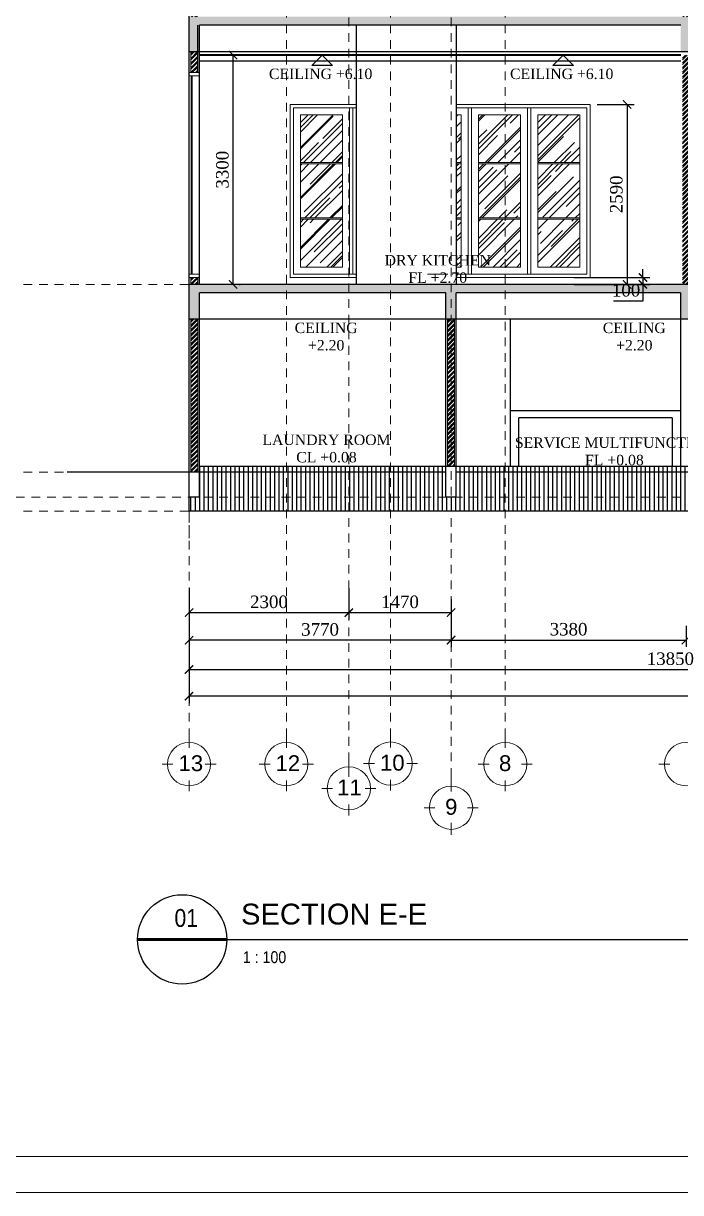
# Model space of a CAD drawing. Header units: millimetres. Extents: x -9564 to 494436, y -140371 to 4257.
# Drawn here: x 439.18 to 448.64, y 101.31 to 118.13 of the extents above; entities that cross this region are included whole.
import ezdxf
from ezdxf.enums import TextEntityAlignment as Align

# ---------------------------------------------------------------- set-up
doc = ezdxf.new("R2010")
doc.units = ezdxf.units.MM
doc.header["$MEASUREMENT"] = 0
for name, pattern in [('DASHED2', [0.375, 0.25, -0.125]), ('HIDDEN2', [0.1875, 0.125, -0.0625]), ('SLD-Solid', [0])]:
    doc.linetypes.add(name, pattern=pattern)
doc.layers.get('DEFPOINTS').update_dxf_attribs({"lineweight": 18})
for name, color, linetype, lineweight in [('09-Arsiran', 8, 'Continuous', 5), ('8', 8, 'Continuous', 5), ('AS', 8, 'HIDDEN2', 5), ('DIM', 1, 'Continuous', 5), ('DINDING', 1, 'Continuous', 20), ('DOOR OPENING', 4, 'SLD-Solid', 5), ('LEGEND', 1, 'DASHED2', 50), ('XR-KOP A3_MOZART$0$A-TXTKOP', 3, 'Continuous', 5), ('XR-KOP A3_MOZART$0$KOP-A1$0$A-GRSKOP', 1, 'Continuous', 5)]:
    doc.layers.add(name, color=color, linetype=linetype, lineweight=lineweight)
for name, color, linetype in [('garis tipis', 251, 'Continuous'), ('NOT', 1, 'Continuous'), ('TEXT', 4, 'Continuous')]:
    doc.layers.add(name, color=color, linetype=linetype)
doc.styles.add('HAND', font='ROMAND.SHX', dxfattribs={"width": 0.8, "height": 250})
doc.styles.add('NOTEXT1', font='arial.ttf')
doc.styles.add('NOTEXT2', font='arial.ttf')
doc.styles.add('NOTEXT4', font='arial.ttf')
doc.styles.get("Standard").update_dxf_attribs({"font": 'arial.ttf'})
doc.styles.add('style1', font='times.ttf', dxfattribs={"height": 0.15})
doc.styles.add('style2', font='times.ttf', dxfattribs={"height": 0.18})
doc.styles.add('XR-KOP A3_MOZART$0$ROMAND', font='romand.shx', dxfattribs={"height": 2, "bigfont": 'bigfont.shx'})
doc.dimstyles.new('ISO-25', dxfattribs={"dimtxt": 0.18, "dimasz": 0.12, "dimexe": 0.1, "dimexo": 0.1, "dimgap": 0.0625, "dimtad": 1, "dimtoh": 1, "dimdec": 0, "dimlfac": 1000, "dimtxsty": 'style2', "dimblk": 'ARCHTICK', "dimcen": 0.15, "dimclrd": 1, "dimclre": 1, "dimclrt": 4, "dimadec": 0, "dimazin": 0, "dimtfac": 1, "dimtdec": 0, "dimtmove": 0, "dimatfit": 3, "dimldrblk": 'OBLIQUE', "dimfxl": 1, "dimarcsym": 0})
pattern_1 = [(45, (-194.23794, -143.53514), (0.21552615, 0.57473639), [3.81, -0.508, 1.27, -0.254]), (45, (-194.08887, -143.20647), (-0.41847994, 0.05926969), [0.762, -0.08382, 1.524, -0.1905]), (45, (-194.3008, -143.29268), (0.813611205, 1.05428207), [2.032, -0.3556, 1.016, -0.254])]

# ---------------------------------------------------------------- blocks, each defined once
blk = doc.blocks.new('hsdh')
at = {"layer": 'XR-KOP A3_MOZART$0$KOP-A1$0$A-GRSKOP', "color": 0, "linetype": 'Continuous', "lineweight": 5}
blk.add_lwpolyline([(145480, 82601), (107945, 82601), (107945, 56197), (145480, 56197)], close=True, dxfattribs=at)
at = {"layer": 'XR-KOP A3_MOZART$0$KOP-A1$0$A-GRSKOP', "color": 5, "linetype": 'Continuous', "lineweight": 5}
blk.add_lwpolyline([(145017, 82138), (108409, 82138), (108409, 56660), (145017, 56660)], close=True, dxfattribs=at)
blk = doc.blocks.new('_ArchTick')
at = {"color": 0, "linetype": 'ByBlock', "const_width": 0.15}
blk.add_lwpolyline([(-0.5, -0.5), (0.5, 0.5)], dxfattribs=at)
blk = doc.blocks.new('*D242')
at = {"color": 1, "lineweight": -2, "transparency": 16777216}
for p, q in [((664.718, 152.231), (664.718, 151.779)), ((667.018, 152.231), (667.018, 151.779)), ((664.718, 151.879), (667.018, 151.879))]:
    blk.add_line(p, q, dxfattribs=at)
at = {"layer": 'DEFPOINTS', "color": 0, "transparency": 16777216}
for p in [(664.718, 152.331), (667.018, 152.331), (667.018, 151.879)]:
    blk.add_point(p, dxfattribs=at)
at = {"color": 1, "lineweight": -2, "transparency": 16777216, "xscale": 0.12, "yscale": 0.12, "zscale": 0.12, "rotation": 180}
blk.add_blockref('_ArchTick', (664.718, 151.879), dxfattribs=at)
at = {"color": 1, "lineweight": -2, "transparency": 16777216, "xscale": 0.12, "yscale": 0.12, "zscale": 0.12}
blk.add_blockref('_ArchTick', (667.018, 151.879), dxfattribs=at)
at = {"color": 4, "transparency": 16777216, "insert": (665.868, 152.033), "char_height": 0.18, "attachment_point": 5, "style": 'style2'}
blk.add_mtext('2300', dxfattribs=at)
blk = doc.blocks.new('_Oblique')
at = {"color": 0, "linetype": 'ByBlock', "lineweight": -2}
blk.add_line((-0.5, -0.5), (0.5, 0.5), dxfattribs=at)
blk = doc.blocks.new('*D243')
at = {"color": 1, "lineweight": -2, "transparency": 16777216}
for p, q in [((667.018, 152.075), (667.018, 151.779)), ((668.488, 152.075), (668.488, 151.779)), ((667.018, 151.879), (668.488, 151.879))]:
    blk.add_line(p, q, dxfattribs=at)
at = {"layer": 'DEFPOINTS', "color": 0, "transparency": 16777216}
for p in [(667.018, 152.175), (668.488, 152.175), (668.488, 151.879)]:
    blk.add_point(p, dxfattribs=at)
at = {"color": 1, "lineweight": -2, "transparency": 16777216, "xscale": 0.12, "yscale": 0.12, "zscale": 0.12, "rotation": 180}
blk.add_blockref('_ArchTick', (667.018, 151.879), dxfattribs=at)
at = {"color": 1, "lineweight": -2, "transparency": 16777216, "xscale": 0.12, "yscale": 0.12, "zscale": 0.12}
blk.add_blockref('_ArchTick', (668.488, 151.879), dxfattribs=at)
at = {"color": 4, "transparency": 16777216, "insert": (667.753, 152.033), "char_height": 0.18, "attachment_point": 5, "style": 'style2'}
blk.add_mtext('1470', dxfattribs=at)
blk = doc.blocks.new('*D244')
at = {"color": 1, "lineweight": -2, "transparency": 16777216}
for p, q in [((668.488, 151.688), (668.488, 151.385)), ((671.868, 151.688), (671.868, 151.385)), ((668.488, 151.485), (671.868, 151.485))]:
    blk.add_line(p, q, dxfattribs=at)
at = {"layer": 'DEFPOINTS', "color": 0, "transparency": 16777216}
for p in [(668.488, 151.788), (671.868, 151.788), (671.868, 151.485)]:
    blk.add_point(p, dxfattribs=at)
at = {"color": 1, "lineweight": -2, "transparency": 16777216, "xscale": 0.12, "yscale": 0.12, "zscale": 0.12, "rotation": 180}
blk.add_blockref('_ArchTick', (668.488, 151.485), dxfattribs=at)
at = {"color": 1, "lineweight": -2, "transparency": 16777216, "xscale": 0.12, "yscale": 0.12, "zscale": 0.12}
blk.add_blockref('_ArchTick', (671.868, 151.485), dxfattribs=at)
at = {"color": 4, "transparency": 16777216, "insert": (670.178, 151.639), "char_height": 0.18, "attachment_point": 5, "style": 'style2'}
blk.add_mtext('3380', dxfattribs=at)
blk = doc.blocks.new('*D250')
at = {"color": 1, "lineweight": -2, "transparency": 16777216}
for p, q in [((664.718, 151.779), (664.718, 151.382)), ((668.488, 151.779), (668.488, 151.382)), ((668.488, 151.482), (664.718, 151.482))]:
    blk.add_line(p, q, dxfattribs=at)
at = {"layer": 'DEFPOINTS', "color": 0, "transparency": 16777216}
for p in [(664.718, 151.879), (668.488, 151.879), (664.718, 151.482)]:
    blk.add_point(p, dxfattribs=at)
at = {"color": 1, "lineweight": -2, "transparency": 16777216, "xscale": 0.12, "yscale": 0.12, "zscale": 0.12, "rotation": 180}
blk.add_blockref('_ArchTick', (664.718, 151.482), dxfattribs=at)
at = {"color": 1, "lineweight": -2, "transparency": 16777216, "xscale": 0.12, "yscale": 0.12, "zscale": 0.12}
blk.add_blockref('_ArchTick', (668.488, 151.482), dxfattribs=at)
at = {"color": 4, "transparency": 16777216, "insert": (666.603, 151.636), "char_height": 0.18, "attachment_point": 5, "style": 'style2'}
blk.add_mtext('3770', dxfattribs=at)
blk = doc.blocks.new('*D253')
at = {"color": 1, "lineweight": -2, "transparency": 16777216}
for p, q in [((664.718, 151.382), (664.718, 150.961)), ((678.568, 151.382), (678.568, 150.961)), ((664.718, 151.061), (678.568, 151.061))]:
    blk.add_line(p, q, dxfattribs=at)
at = {"layer": 'DEFPOINTS', "color": 0, "transparency": 16777216}
for p in [(664.718, 151.482), (678.568, 151.482), (678.568, 151.061)]:
    blk.add_point(p, dxfattribs=at)
at = {"color": 1, "lineweight": -2, "transparency": 16777216, "xscale": 0.12, "yscale": 0.12, "zscale": 0.12, "rotation": 180}
blk.add_blockref('_ArchTick', (664.718, 151.061), dxfattribs=at)
at = {"color": 1, "lineweight": -2, "transparency": 16777216, "xscale": 0.12, "yscale": 0.12, "zscale": 0.12}
blk.add_blockref('_ArchTick', (678.568, 151.061), dxfattribs=at)
at = {"color": 4, "transparency": 16777216, "insert": (671.643, 151.215), "char_height": 0.18, "attachment_point": 5, "style": 'style2'}
blk.add_mtext('13850', dxfattribs=at)
blk = doc.blocks.new('*D260')
at = {"color": 1, "lineweight": -2, "transparency": 16777216}
for p, q in [((664.718, 150.961), (664.718, 150.578)), ((684.618, 150.961), (684.618, 150.578)), ((684.618, 150.678), (664.718, 150.678))]:
    blk.add_line(p, q, dxfattribs=at)
at = {"layer": 'DEFPOINTS', "color": 0, "transparency": 16777216}
for p in [(664.718, 151.061), (684.618, 151.061), (664.718, 150.678)]:
    blk.add_point(p, dxfattribs=at)
at = {"color": 1, "lineweight": -2, "transparency": 16777216, "xscale": 0.12, "yscale": 0.12, "zscale": 0.12, "rotation": 180}
blk.add_blockref('_ArchTick', (664.718, 150.678), dxfattribs=at)
at = {"color": 1, "lineweight": -2, "transparency": 16777216, "xscale": 0.12, "yscale": 0.12, "zscale": 0.12}
blk.add_blockref('_ArchTick', (684.618, 150.678), dxfattribs=at)
at = {"color": 4, "transparency": 16777216, "insert": (674.668, 150.832), "char_height": 0.18, "attachment_point": 5, "style": 'style2'}
blk.add_mtext('19900', dxfattribs=at)
blk = doc.blocks.new('*D330')
at = {"color": 1, "lineweight": -2, "transparency": 16777216}
for p, q in [((665.352, 156.601), (665.352, 159.901)), ((665.439, 159.901), (665.452, 159.901)), ((665.439, 156.601), (665.452, 156.601))]:
    blk.add_line(p, q, dxfattribs=at)
at = {"layer": 'DEFPOINTS', "color": 0, "transparency": 16777216}
for p in [(665.339, 159.901), (665.352, 159.901), (665.339, 156.601)]:
    blk.add_point(p, dxfattribs=at)
at = {"color": 1, "lineweight": -2, "transparency": 16777216, "xscale": 0.12, "yscale": 0.12, "zscale": 0.12}
for p, rotation in [((665.352, 159.901), 90), ((665.352, 156.601), 270)]:
    blk.add_blockref('_ArchTick', p, dxfattribs=dict(at, rotation=rotation))
at = {"color": 4, "transparency": 16777216, "insert": (665.198, 158.251), "char_height": 0.18, "attachment_point": 5, "rotation": 90, "style": 'style2'}
blk.add_mtext('3300', dxfattribs=at)
blk = doc.blocks.new('NOT-28-ADI')
at = {"const_width": 50}
blk.add_lwpolyline([(-750, 0), (750, 0)], dxfattribs=at)
blk.add_circle((0, 0), 750)
at = {"layer": 'NOT'}
blk.add_line((750, 0), (12100, 0), dxfattribs=at)
at = {"color": 5, "style": 'NOTEXT4'}
for tag, p in [('JDL1', (988, 765)), ('JDL2', (988, 250))]:
    blk.add_attdef(tag, p, '', height=350, dxfattribs=at)
at = {"color": 5, "style": 'NOTEXT4', "width": 0.85}
blk.add_attdef('NO', text='', height=300, dxfattribs=at).set_placement((68, 360), align=Align.MIDDLE_CENTER)
at = {"style": 'NOTEXT1', "width": 0.85}
blk.add_attdef('REF.', text='', height=200, dxfattribs=at).set_placement((0, -190), align=Align.TOP_CENTER)
blk.add_attdef('SCALE', (1020, -398), '', height=200, dxfattribs=at)
blk.add_attdef('ROOM', text='', height=200, dxfattribs=at).set_placement((3715, -388), align=Align.RIGHT)
blk = doc.blocks.new('*D408')
at = {"color": 1, "lineweight": -2, "transparency": 16777216}
for p, q in [((671.248, 156.701), (671.248, 156.821)), ((670.258, 156.701), (671.348, 156.701)), ((671.248, 156.701), (671.248, 156.601)), ((670.258, 156.601), (671.348, 156.601)), ((671.248, 156.601), (671.248, 156.361)), ((671.248, 156.361), (670.827, 156.361))]:
    blk.add_line(p, q, dxfattribs=at)
at = {"layer": 'DEFPOINTS', "color": 0, "transparency": 16777216}
for p in [(670.158, 156.701), (670.158, 156.601), (671.248, 156.601)]:
    blk.add_point(p, dxfattribs=at)
at = {"color": 1, "lineweight": -2, "transparency": 16777216, "xscale": 0.12, "yscale": 0.12, "zscale": 0.12}
for p, rotation in [((671.248, 156.701), 270), ((671.248, 156.601), 90)]:
    blk.add_blockref('_ArchTick', p, dxfattribs=dict(at, rotation=rotation))
at = {"color": 4, "transparency": 16777216, "insert": (671.006, 156.515), "char_height": 0.18, "attachment_point": 5, "style": 'style2'}
blk.add_mtext('100', dxfattribs=at)
blk = doc.blocks.new('*D409')
at = {"color": 1, "lineweight": -2, "transparency": 16777216}
for p, q in [((670.59, 159.191), (671.12, 159.191)), ((671.02, 159.191), (671.02, 156.601)), ((670.59, 156.601), (671.12, 156.601))]:
    blk.add_line(p, q, dxfattribs=at)
at = {"layer": 'DEFPOINTS', "color": 0, "transparency": 16777216}
for p in [(670.49, 159.191), (670.49, 156.601), (671.02, 156.601)]:
    blk.add_point(p, dxfattribs=at)
at = {"color": 1, "lineweight": -2, "transparency": 16777216, "xscale": 0.12, "yscale": 0.12, "zscale": 0.12}
for p, rotation in [((671.02, 159.191), 90), ((671.02, 156.601), 270)]:
    blk.add_blockref('_ArchTick', p, dxfattribs=dict(at, rotation=rotation))
at = {"color": 4, "transparency": 16777216, "insert": (670.866, 157.896), "char_height": 0.18, "attachment_point": 5, "rotation": 90, "style": 'style2'}
blk.add_mtext('2590', dxfattribs=at)
blk = doc.blocks.new('HDRHRD')
at = {"layer": '09-Arsiran'}
for p, q in [((664.718, 150.089), (664.718, 149.933)), ((666.118, 150.089), (666.118, 149.933)), ((667.618, 150.097), (667.618, 149.941)), ((669.268, 150.089), (669.268, 149.933)), ((667.018, 149.74), (667.018, 149.584)), ((667.229, 149.707), (667.384, 149.707)), ((667.852, 149.707), (668.007, 149.707)), ((664.329, 149.7), (664.484, 149.7)), ((664.952, 149.7), (665.107, 149.7)), ((665.729, 149.7), (665.884, 149.7)), ((666.352, 149.7), (666.507, 149.7)), ((668.879, 149.7), (669.034, 149.7)), ((669.502, 149.7), (669.657, 149.7)), ((671.479, 149.7), (671.634, 149.7)), ((664.718, 149.466), (664.718, 149.31)), ((666.118, 149.466), (666.118, 149.31)), ((667.618, 149.474), (667.618, 149.318)), ((668.488, 149.515), (668.488, 149.36)), ((668.488, 149.461), (668.488, 149.305)), ((669.268, 149.466), (669.268, 149.31)), ((666.629, 149.351), (666.784, 149.351)), ((667.252, 149.351), (667.407, 149.351)), ((667.018, 149.117), (667.018, 148.961)), ((668.099, 149.072), (668.254, 149.072)), ((668.722, 149.072), (668.877, 149.072)), ((668.488, 148.854), (668.488, 148.698)), ((668.488, 148.838), (668.488, 148.682))]:
    blk.add_line(p, q, dxfattribs=at)
for centre in [(664.718, 149.7), (666.118, 149.7), (667.618, 149.707), (669.268, 149.7), (671.868, 149.7), (667.018, 149.351), (668.488, 149.072)]:
    blk.add_circle(centre, 0.311, dxfattribs=at)
at = {"layer": 'AS'}
for p, q in [((664.718, 150.089), (664.718, 168.018)), ((666.118, 150.089), (666.118, 168.018)), ((667.018, 149.515), (667.018, 168.018)), ((667.618, 150.089), (667.618, 168.018)), ((668.488, 149.515), (668.488, 168.018)), ((669.268, 150.089), (669.268, 168.018))]:
    blk.add_line(p, q, dxfattribs=at)
at = {"layer": '09-Arsiran', "color": 2, "attachment_point": 1}
for s, insert, char_height in [('13', (664.567, 149.827), 0.2281), ('12', (665.962, 149.827), 0.2281), ('10', (667.465, 149.834), 0.2281), ('8', (669.177, 149.827), 0.228), ('11', (666.848, 149.478), 0.2281), ('9', (668.402, 149.199), 0.228)]:
    blk.add_mtext_dynamic_manual_height_columns(s, width=0.05426, gutter_width=1.14, heights=[0], dxfattribs=dict(at, insert=insert, char_height=char_height))
blk = doc.blocks.new('A$C2a879c63')
h = blk.add_hatch()
h.set_pattern_fill('ANSI32', color=8, scale=0.005)
h.set_pattern_definition([(45, (344.142103, -113.989553), (-0.03367596, 0.03367596), []), (45, (344.164554, -113.989553), (-0.03367596, 0.03367596), [])])
h.paths.add_polyline_path([(482.9801, 23.8154), (482.8801, 23.8154), (482.8801, 20.7654), (482.9801, 20.7654)])
h.paths.add_polyline_path([(479.8801, 23.8154), (479.7801, 23.8154), (479.7801, 20.7654), (479.8801, 20.7654)])
h.paths.add_polyline_path([(477.6801, 23.8154), (477.5801, 23.8154), (477.5801, 20.7654), (477.6801, 20.7654)])
h.paths.add_polyline_path([(483.6801, 20.3654), (483.5801, 20.3654), (483.5801, 19.6154), (483.6801, 19.6154)])
h.paths.add_polyline_path([(479.8801, 20.3654), (479.7801, 20.3654), (479.7801, 16.9154), (479.8801, 16.9154)])
h.paths.add_polyline_path([(477.6801, 20.3654), (477.5801, 20.3654), (477.5801, 16.9154), (477.6801, 16.9154)])
h.paths.add_polyline_path([(470.6051, 12.5654), (470.5051, 12.5654), (470.5051, 10.3654), (470.6051, 10.3654)])
h.paths.add_polyline_path([(474.3001, 12.5654), (474.2001, 12.5654), (474.2001, 10.4454), (474.3001, 10.4454)])
h.paths.add_polyline_path([(477.6801, 16.3654), (477.5801, 16.3654), (477.5801, 13.0654), (477.6801, 13.0654)])
h.paths.add_polyline_path([(470.6051, 23.8227), (470.5051, 23.8227), (470.5051, 20.7654), (470.6051, 20.7654)])
h.paths.add_polyline_path([(470.6051, 17.0154), (470.5051, 17.0154), (470.5051, 16.9154), (470.6051, 16.9154)])
h.paths.add_polyline_path([(470.5051, 19.9654), (470.6051, 19.9654), (470.6051, 20.3654), (470.5051, 20.3654)])
h.paths.add_polyline_path([(470.5051, 16.1154), (470.6051, 16.1154), (470.6051, 16.4154), (470.5051, 16.4154)])
h.paths.add_polyline_path([(483.5801, 15.7654), (483.6801, 15.7654), (483.6801, 16.4154), (483.5801, 16.4154)])
h = blk.add_hatch()
h.set_pattern_fill('ANSI32', color=8, scale=0.005)
h.set_pattern_definition([(45, (-194.23794, -143.535144), (-0.0336759605, 0.0336759605), []), (45, (-194.21549, -143.535144), (-0.0336759605, 0.0336759605), [])])
h.paths.add_polyline_path([(470.6051, 13.1654), (470.5051, 13.1654), (470.5051, 13.0654), (470.6051, 13.0654)])
h = blk.add_hatch()
h.set_pattern_fill('ANSI31', color=8, scale=0.02, angle=45)
h.set_pattern_definition([(90, (342.342324, -113.989553), (-0.0635, 0), [])])
h.paths.add_polyline_path([(488.1301, 10.3654), (490.3801, 10.3654), (490.3801, 9.8054), (488.1301, 9.8054)])
h.paths.add_polyline_path([(487.6501, 10.3654), (488.1301, 10.3654), (488.1301, 9.8054), (487.6501, 9.8054)])
h.paths.add_polyline_path([(485.7101, 10.3654), (487.6501, 10.3654), (487.6501, 9.8054), (485.7101, 9.8054)])
h.paths.add_polyline_path([(483.7051, 10.3654), (485.7101, 10.3654), (485.7101, 9.8054), (470.4801, 9.8054), (470.4801, 10.0054), (479.7948, 10.0054), (479.9051, 10.0054), (483.7051, 10.0054)])
h.paths.add_polyline_path([(474.3251, 10.4454), (477.5551, 10.4454), (477.5551, 10.0054), (474.3251, 10.0054)])
h.paths.add_polyline_path([(470.6301, 10.4454), (474.1751, 10.4454), (474.1751, 10.0054), (470.6301, 10.0054)])
h.paths.add_polyline_path([(483.5551, 10.3654), (479.9051, 10.3654), (479.9051, 10.4454), (477.5551, 10.4454), (477.5551, 10.0054), (483.5551, 10.0054)])
at = {"layer": 'DIM', "true_color": 0x636466}
h = blk.add_hatch(dxfattribs=at)
h.set_pattern_fill('AR-CONC', color=251, scale=0.0002, angle=45)
h.set_pattern_definition([(95, (344.142103, -113.989553), (0.02801893, 0.023510676), [0.00381, -0.04191]), (40, (344.142103, -113.989553), (-0.0320036906, 0.022035346), [0.003048, -0.033528117]), (145.451445, (344.144438, -113.987594), (-0.0039847595, 0.0455460204), [0.003238002, -0.035618049]), (91.1842, (344.13492, -113.98237), (0.044282049, 0.032390683), [0.005715, -0.062865]), (141.635558, (344.13861, -113.97967), (-0.001417323, 0.068565353), [0.004857005, -0.053427122]), (36.18415, (344.13492, -113.98237), (-0.001417323, 0.068565353), [0.004571993, -0.050291946]), (66, (344.140307, -113.980573), (0.035903996, 0.00697903), [0.00381, -0.04191]), (11, (344.140307, -113.980573), (-0.017307985, 0.034788239), [0.003048, -0.033528]), (116.451445, (344.1433, -113.97999), (0.0185960104, 0.0417672685), [0.003238002, -0.0356179875]), (82.5, (344.142103, -113.989553), (-0.0115210938, 0.0123946827), [0, -0.0331216, 0, -0.034036, 0, -0.033655]), (52.5, (344.142103, -113.989553), (-0.0047179455, 0.0236174), [0, -0.0194056, 0, -0.0323596, 0, -0.012827]), (12.5, (344.134093, -113.997564), (0.0199855726, 0.0183652391), [0, -0.0127, 0, -0.039624, 0, -0.052578]), (2.5, (344.1305, -114.001156), (0.017352781, 0.0245444786), [0, -0.01651, 0, -0.0263144, 0, -0.037338])])
h.paths.add_polyline_path([(483.6444, 16.9154), (470.4801, 16.9154), (470.4801, 16.4154), (470.6301, 16.4154), (470.6301, 16.7954), (477.5551, 16.7954), (477.5551, 16.4154), (477.7051, 16.4154), (477.7051, 16.7954), (479.7551, 16.7954), (479.7551, 16.4154), (479.9051, 16.4154), (479.9051, 16.7954), (483.5551, 16.7954), (483.5551, 16.4154), (483.7051, 16.4154), (483.7051, 16.7954), (484.0551, 16.7954), (484.0551, 16.4154), (484.1301, 16.4154), (484.1301, 16.1154), (484.2051, 16.1154), (484.2051, 16.9154), (483.7051, 16.9154)])
h = blk.add_hatch(dxfattribs=at)
h.set_pattern_fill('AR-CONC', color=251, scale=0.0002, angle=45)
h.set_pattern_definition([(95, (342.342324, -113.989553), (0.02801893, 0.023510676), [0.00381, -0.04191]), (40, (342.342324, -113.989553), (-0.032003691, 0.022035346), [0.003048, -0.033528117]), (145.451445, (342.34466, -113.987594), (-0.0039847595, 0.0455460204), [0.003238002, -0.035618049]), (91.1842, (342.33514, -113.98237), (0.044282049, 0.032390683), [0.005715, -0.062865]), (141.635558, (342.33883, -113.97967), (-0.001417323, 0.068565353), [0.004857005, -0.053427122]), (36.18415, (342.33514, -113.98237), (-0.001417323, 0.068565353), [0.004571993, -0.050291946]), (66, (342.340528, -113.980573), (0.035903996, 0.00697903), [0.00381, -0.04191]), (11, (342.34053, -113.980573), (-0.017307985, 0.034788239), [0.003048, -0.033528]), (116.451445, (342.34352, -113.97999), (0.0185960104, 0.0417672685), [0.003238002, -0.0356179875]), (82.5, (342.342324, -113.989553), (-0.0115210938, 0.0123946827), [0, -0.0331216, 0, -0.034036, 0, -0.033655]), (52.5, (342.342324, -113.989553), (-0.0047179455, 0.0236174), [0, -0.0194056, 0, -0.0323596, 0, -0.012827]), (12.5, (342.334314, -113.997564), (0.0199855726, 0.0183652391), [0, -0.0127, 0, -0.039624, 0, -0.052578]), (2.5, (342.330722, -114.001156), (0.017352781, 0.0245444786), [0, -0.01651, 0, -0.0263144, 0, -0.037338])])
h.paths.add_polyline_path([(470.4801, 13.0654), (477.7051, 13.0654), (477.7051, 12.5654), (477.7001, 12.5654), (477.5551, 12.5654), (477.5551, 12.9454), (474.3251, 12.9454), (474.3251, 12.5654), (474.1751, 12.5654), (474.1751, 12.9454), (470.6301, 12.9454), (470.6301, 12.5654), (470.4801, 12.5654)])
at = {"layer": 'DOOR OPENING', "linetype": 'Continuous', "transparency": 33554687}
h = blk.add_hatch(dxfattribs=at)
h.set_pattern_fill('AR-RROOF', color=8, scale=0.01, angle=45)
h.set_pattern_definition(pattern_1)
h.paths.add_polyline_path([(472.0826, 14.8188), (472.6866, 14.8188), (472.6866, 15.5054), (472.0826, 15.5054)])
h.paths.add_polyline_path([(472.6866, 14.7988), (472.0826, 14.7988), (472.0826, 14.0221), (472.6866, 14.0221)])
h.paths.add_polyline_path([(472.6866, 14.0021), (472.0826, 14.0021), (472.0826, 13.3154), (472.6866, 13.3154)])
h = blk.add_hatch(dxfattribs=at)
h.set_pattern_fill('AR-RROOF', color=8, scale=0.01, angle=45)
h.set_pattern_definition(pattern_1)
h.paths.add_polyline_path([(474.3301, 15.5054), (474.3301, 14.8188), (474.3946, 14.8188), (474.3946, 15.5054)])
h.paths.add_polyline_path([(474.3301, 14.7988), (474.3301, 14.0221), (474.3946, 14.0221), (474.3946, 14.7988)])
h.paths.add_polyline_path([(474.3301, 14.0021), (474.3301, 13.3154), (474.3946, 13.3154), (474.3946, 14.0021)])
h = blk.add_hatch(dxfattribs=at)
h.set_pattern_fill('AR-RROOF', color=8, scale=0.01, angle=45)
h.set_pattern_definition(pattern_1)
h.paths.add_polyline_path([(475.2486, 15.5054), (474.6446, 15.5054), (474.6446, 14.8188), (475.2486, 14.8188)])
h.paths.add_polyline_path([(475.2486, 14.7988), (474.6446, 14.7988), (474.6446, 14.0221), (475.2486, 14.0221)])
h.paths.add_polyline_path([(475.2486, 14.0021), (474.6446, 14.0021), (474.6446, 13.3154), (475.2486, 13.3154)])
h = blk.add_hatch(dxfattribs=at)
h.set_pattern_fill('AR-RROOF', color=8, scale=0.01, angle=45)
h.set_pattern_definition(pattern_1)
h.paths.add_polyline_path([(476.1026, 15.5054), (475.4986, 15.5054), (475.4986, 14.8188), (476.1026, 14.8188)])
h.paths.add_polyline_path([(476.1026, 14.7988), (475.4986, 14.7988), (475.4986, 14.0221), (476.1026, 14.0221)])
h.paths.add_polyline_path([(476.1026, 14.0021), (475.4986, 14.0021), (475.4986, 13.3154), (476.1026, 13.3154)])
for p, q in [((470.4801, 9.8054), (470.4801, 24.2154)), ((470.6051, 16.1154), (470.6051, 16.7954)), ((470.6301, 13.0654), (470.6301, 16.7954)), ((477.5551, 16.7954), (470.6301, 16.7954)), ((472.8901, 16.4654), (472.8901, 16.7954)), ((472.8901, 13.0654), (472.8901, 16.7954)), ((474.3301, 16.4654), (474.3301, 16.7954)), ((474.3301, 13.0654), (474.3301, 16.7954)), ((470.4801, 16.4154), (477.7051, 16.4154)), ((470.6301, 16.4154), (477.7051, 16.4154)), ((470.6301, 16.3654), (477.5551, 16.3654)), ((472.8901, 13.0654), (472.8901, 16.4654)), ((474.3301, 13.0654), (474.3301, 16.4654)), ((470.6301, 16.2825), (477.5551, 16.2825)), ((483.7051, 13.0654), (470.4801, 13.0654)), ((470.4801, 9.8054), (470.4801, 12.9454)), ((470.6301, 10.0054), (470.6301, 12.9454)), ((474.1751, 12.9454), (470.6301, 12.9454)), ((474.1751, 10.0054), (474.1751, 12.9454)), ((474.3251, 10.0054), (474.3251, 12.9454)), ((477.5501, 12.9454), (474.3251, 12.9454)), ((477.5501, 12.9454), (477.5501, 12.5654)), ((479.7601, 12.5654), (470.4801, 12.5654)), ((475.1051, 10.4454), (475.1051, 12.5654)), ((477.5501, 12.5654), (477.5501, 10.4454)), ((477.5501, 11.2454), (475.1051, 11.2454)), ((477.4301, 11.1454), (475.2251, 11.1454)), ((475.2251, 10.4454), (475.2251, 11.1454)), ((477.4301, 11.1454), (477.4301, 10.4454)), ((479.9051, 10.4454), (470.6301, 10.4454)), ((470.4801, 10.3654), (468.7271, 10.3654)), ((474.1751, 10.3654), (470.4801, 10.3654)), ((483.5551, 10.3654), (474.3251, 10.3654)), ((470.6301, 10.0054), (470.4801, 10.0054)), ((474.3251, 10.0054), (474.1751, 10.0054)), ((490.3801, 9.8054), (470.4801, 9.8054))]:
    blk.add_line(p, q)
for points in [[(472.3943, 16.3654), (472.5423, 16.2174), (472.2463, 16.2174), (472.3943, 16.3654)], [(475.8625, 16.3654), (476.0105, 16.2174), (475.7145, 16.2174), (475.8625, 16.3654)]]:
    blk.add_lwpolyline(points)
at = {"layer": '8'}
for p, q in [((470.5051, 16.1154), (470.5051, 16.4154)), ((470.6051, 16.1154), (470.6051, 16.4154)), ((470.5051, 13.0654), (470.5051, 13.1654)), ((470.6051, 13.0654), (470.6051, 13.1654)), ((470.5051, 10.3654), (470.5051, 12.5654)), ((470.6051, 10.3654), (470.6051, 12.5654)), ((474.2001, 10.4454), (474.2001, 12.5654)), ((474.3001, 10.4454), (474.3001, 12.5654))]:
    blk.add_line(p, q, dxfattribs=at)
at = {"layer": 'AS'}
for p, q in [((470.4801, 9.414), (470.4801, 24.483)), ((468.0967, 13.0654), (470.4801, 13.0654)), ((468.0967, 10.3654), (474.1751, 10.3654)), ((474.3251, 10.3654), (492.0507, 10.3654)), ((467.3125, 10.0054), (479.7948, 10.0054)), ((468.0967, 9.8054), (490.3801, 9.8054))]:
    blk.add_line(p, q, dxfattribs=at)
at = {"layer": 'DINDING'}
for p, q in [((470.6301, 16.0654), (470.4801, 16.0654)), ((470.6301, 16.1154), (470.6301, 16.0654)), ((470.6301, 13.2154), (470.4801, 13.2154)), ((470.6301, 13.1654), (470.6301, 13.2154))]:
    blk.add_line(p, q, dxfattribs=at)
for points in [[(470.6301, 13.1654), (470.4801, 13.1654), (470.4801, 16.1154), (470.6301, 16.1154)], [(470.5112, 13.2154), (470.5241, 13.2154), (470.5241, 16.0654), (470.5112, 16.0654)]]:
    blk.add_lwpolyline(points, close=True, dxfattribs=at)
at = {"layer": 'DOOR OPENING', "linetype": 'Continuous', "transparency": 33554687}
for p, q in [((471.9826, 15.6054), (471.9826, 14.8188)), ((472.7866, 15.6054), (471.9826, 15.6054)), ((472.7866, 14.8188), (472.7866, 15.6054)), ((472.7866, 13.2154), (472.7866, 15.6054)), ((472.8366, 13.2154), (472.8366, 15.6054)), ((474.3526, 15.6054), (474.3301, 15.6054)), ((474.7146, 15.6054), (474.3526, 15.6054)), ((474.4946, 14.8188), (474.4946, 15.6054)), ((474.4946, 13.2154), (474.4946, 15.6054)), ((474.5446, 13.2154), (474.5446, 15.6054)), ((475.5176, 15.6054), (474.8746, 15.6054)), ((475.3486, 14.8188), (475.3486, 15.6054)), ((475.3486, 13.2154), (475.3486, 15.6054)), ((475.3986, 13.2154), (475.3986, 15.6054)), ((475.6786, 15.6054), (475.5176, 15.6054)), ((476.2026, 14.8188), (476.2026, 15.6054)), ((476.2026, 14.8188), (476.2026, 15.6054)), ((476.2026, 13.2154), (476.2026, 15.6054)), ((476.2026, 14.8188), (476.2026, 15.6054)), ((476.2526, 13.2154), (476.2526, 15.6054)), ((471.9826, 14.8188), (471.9826, 14.7988)), ((472.0826, 14.8188), (472.6866, 14.8188)), ((472.7866, 14.8188), (472.7866, 14.7988)), ((474.3301, 14.8188), (474.3946, 14.8188)), ((474.4946, 14.8188), (474.4946, 14.7988)), ((474.6446, 14.8188), (475.2486, 14.8188)), ((475.3486, 14.8188), (475.3486, 14.7988)), ((475.4986, 14.8188), (476.1026, 14.8188)), ((476.2026, 14.8188), (476.2026, 14.7988)), ((476.2026, 14.8188), (476.2026, 14.7988)), ((471.9826, 14.0221), (471.9826, 14.7988)), ((472.6866, 14.7988), (472.0826, 14.7988)), ((472.7866, 14.0221), (472.7866, 14.7988)), ((474.3946, 14.7988), (474.3301, 14.7988)), ((474.4946, 14.0221), (474.4946, 14.7988)), ((475.2486, 14.7988), (474.6446, 14.7988)), ((475.3486, 14.0221), (475.3486, 14.7988)), ((476.1026, 14.7988), (475.4986, 14.7988)), ((476.2026, 14.0221), (476.2026, 14.7988)), ((476.2026, 14.0221), (476.2026, 14.7988)), ((471.9826, 14.0221), (471.9826, 14.0021)), ((471.9826, 13.2154), (471.9826, 14.0021)), ((472.0826, 14.0221), (472.6866, 14.0221)), ((472.6866, 14.0021), (472.0826, 14.0021)), ((472.7866, 14.0221), (472.7866, 14.0021)), ((472.7866, 13.2154), (472.7866, 14.0021)), ((474.3301, 14.0221), (474.3946, 14.0221)), ((474.3946, 14.0021), (474.3301, 14.0021)), ((474.4946, 14.0221), (474.4946, 14.0021)), ((474.4946, 13.2154), (474.4946, 14.0021)), ((474.6446, 14.0221), (475.2486, 14.0221)), ((475.2486, 14.0021), (474.6446, 14.0021)), ((475.3486, 14.0221), (475.3486, 14.0021)), ((475.3486, 13.2154), (475.3486, 14.0021)), ((475.4986, 14.0221), (476.1026, 14.0221)), ((476.1026, 14.0021), (475.4986, 14.0021)), ((476.2026, 14.0221), (476.2026, 14.0021)), ((476.2026, 14.0221), (476.2026, 14.0021)), ((476.2026, 13.2154), (476.2026, 14.0021)), ((476.2026, 13.2154), (476.2026, 14.0021)), ((476.2026, 13.2154), (476.2026, 14.0021)), ((471.9826, 13.2154), (472.7866, 13.2154)), ((473.9106, 13.2154), (474.2026, 13.2154)), ((474.3301, 13.2154), (474.3526, 13.2154)), ((474.3526, 13.2154), (474.7146, 13.2154)), ((474.8746, 13.2154), (475.5176, 13.2154)), ((475.5176, 13.2154), (475.6786, 13.2154))]:
    blk.add_line(p, q, dxfattribs=at)
for points in [[(472.8901, 13.1654), (471.9326, 13.1654), (471.9326, 15.6554), (472.8901, 15.6554)], [(474.3301, 15.6554), (476.2526, 15.6554), (476.2526, 13.1654), (474.3301, 13.1654)], [(472.8901, 13.2154), (471.9826, 13.2154), (471.9826, 15.6054), (472.8901, 15.6054)], [(472.8901, 13.2154), (472.8366, 13.2154), (472.8366, 15.6054), (472.8901, 15.6054)], [(474.3301, 15.6054), (476.2026, 15.6054), (476.2026, 13.2154), (474.3301, 13.2154)], [(474.3301, 15.6054), (474.4946, 15.6054), (474.4946, 13.2154), (474.3301, 13.2154)], [(474.3301, 15.5054), (474.3946, 15.5054), (474.3946, 13.3154), (474.3301, 13.3154)]]:
    blk.add_lwpolyline(points, dxfattribs=at)
for points in [[(471.9826, 15.6054), (472.7866, 15.6054), (472.7866, 13.2154), (471.9826, 13.2154)], [(472.0826, 15.5054), (472.6866, 15.5054), (472.6866, 13.3154), (472.0826, 13.3154)], [(474.5446, 15.6054), (475.3486, 15.6054), (475.3486, 13.2154), (474.5446, 13.2154)], [(474.6446, 15.5054), (475.2486, 15.5054), (475.2486, 13.3154), (474.6446, 13.3154)], [(475.3986, 15.6054), (476.2026, 15.6054), (476.2026, 13.2154), (475.3986, 13.2154)], [(475.4986, 15.5054), (476.1026, 15.5054), (476.1026, 13.3154), (475.4986, 13.3154)]]:
    blk.add_lwpolyline(points, close=True, dxfattribs=at)
at = {"layer": 'garis tipis'}
blk.add_line((470.6301, 16.3754), (477.5551, 16.3754), dxfattribs=at)
blk.add_blockref('HDRHRD', (-194.2379, -143.5351))
at = {"layer": 'LEGEND', "xscale": 0.00111896417510141, "yscale": 0.00111896417510141, "zscale": 0.00111896417510141}
blk.add_blockref('hsdh', (341.213, -62.8819), dxfattribs=at)
at = {"layer": 'NOT'}
ref = blk.add_blockref('NOT-28-ADI', (470.3816, 3.6428), dxfattribs=dict(at, xscale=0.0008571428572759032, yscale=0.0008571428572759032, zscale=0.0008571428572759032))
ref.add_attrib('NO', '01', dxfattribs={"layer": '0', "color": 5, "height": 0.25714, "style": 'NOTEXT2', "width": 0.85}).set_placement((470.4399, 3.9511), align=Align.MIDDLE_CENTER)
ref.add_attrib('JDL2', 'SECTION E-E', (471.2282, 3.8571), dxfattribs={"layer": '0', "color": 5, "height": 0.3, "style": 'NOTEXT2'})
ref.add_attrib('SCALE', '1 : 100', (471.2555, 3.3017), dxfattribs={"layer": '0', "height": 0.17143, "style": 'NOTEXT1', "width": 0.85})
at = {"color": 4, "style": 'HAND'}
for tag, height, rotation, p in [('DRY.WASHER', 0.054, 0, (11.9366, 24.9122)), ('PATIO', 0.135, 0, (20.9666, 21.5696)), ('GENSET', 0.135, 0, (18.2157, 17.1045)), ('PLANTERBOX', 0.135, 90, (22.169, 13.2959)), ('PLANTERBOX', 0.135, 0, (18.5224, 11.5633)), ('PATIO', 0.135, 0, (400.0395, 10.821)), ('CARPORT', 0.135, 0, (12.157, 9.7744)), ('CARPORT', 0.135, 0, (20.6202, 9.7744))]:
    blk.add_attdef(tag, text='', height=height, rotation=rotation, dxfattribs=at).set_placement(p, align=Align.MIDDLE)
at = {"layer": 'TEXT', "char_height": 0.15, "width": 3.201421, "attachment_point": 5, "style": 'style1'}
for s, insert in [('CEILING +6.10', (472.3736, 16.0935)), ('CEILING +6.10', (475.8418, 16.0935)), ('\\A1;DRY KITCHEN\\PFL +2.70', (474.0584, 13.2867)), ('CEILING\\P+2.20', (472.4527, 12.3142)), ('CEILING\\P+2.20', (476.8861, 12.3142)), ('\\A1;LAUNDRY ROOM\\PCL +0.08', (472.4575, 10.7036)), ('\\A1;SERVICE MULTIFUNCTION\\PFL +0.08', (476.6, 10.6624))]:
    blk.add_mtext(s, dxfattribs=dict(at, insert=insert))
at = {"layer": 'XR-KOP A3_MOZART$0$A-TXTKOP', "style": 'XR-KOP A3_MOZART$0$ROMAND'}
for tag, p in [('1:200', (37.0468, 3.1879)), ('1:100', (79.0468, 3.1879)), ('1:100', (121.0468, 3.1879)), ('1:100', (163.0468, 3.1879)), ('1:100', (205.0468, 3.1879)), ('1:100', (247.0468, 3.1879)), ('1:100', (289.0468, 3.1879)), ('1:100', (331.0468, 3.1879)), ('1:100', (373.0468, 3.1879)), ('1:100', (415.0468, 3.1879)), ('1:100', (457.0468, 3.1879)), ('1:100', (499.0468, 3.1879))]:
    blk.add_attdef(tag, text='', height=0.1296, dxfattribs=at).set_placement(p, align=Align.MIDDLE)
for base, p1, p2, angle, picture, middle in [((471.1143, 16.3654), (471.1012, 13.0654), (471.1012, 16.3654), 90, '*D330', (470.9602, 14.7154)), ((476.7821, 13.0654), (476.2526, 15.6554), (476.2526, 13.0654), 90, '*D409', (476.6277, 14.3604)), ((477.0097, 13.0654), (475.9204, 13.1654), (475.9204, 13.0654), 90, '*D408', (476.7682, 12.9795)), ((472.7801, 8.3437), (470.4801, 8.7961), (472.7801, 8.7961), 180, '*D242', (471.6301, 8.4977)), ((474.2501, 8.3437), (472.7801, 8.6401), (474.2501, 8.6401), 180, '*D243', (473.5151, 8.498)), ((470.4801, 7.9464), (474.2501, 8.3437), (470.4801, 8.3437), 180, '*D250', (472.3651, 8.1007)), ((477.6301, 7.9503), (474.2501, 8.2528), (477.6301, 8.2528), 180, '*D244', (475.9401, 8.1044)), ((484.3301, 7.5255), (470.4801, 7.9464), (484.3301, 7.9464), 180, '*D253', (477.4051, 7.6795)), ((470.4801, 7.143), (490.3801, 7.5255), (470.4801, 7.5255), 180, '*D260', (480.4301, 7.2973))]:
    dim = blk.add_linear_dim(base=base, p1=p1, p2=p2, angle=angle, dimstyle='ISO-25')
    dim.commit()
    dim.dimension.update_dxf_attribs({"geometry": picture, "text_midpoint": middle, "insert": (-194.2379, -143.5351)})

msp = doc.modelspace()

# ---------------------------------------------------------------- block references
msp.add_blockref('A$C2a879c63', (-28.9148, 101.3058))

doc.saveas('drawing.dxf')
